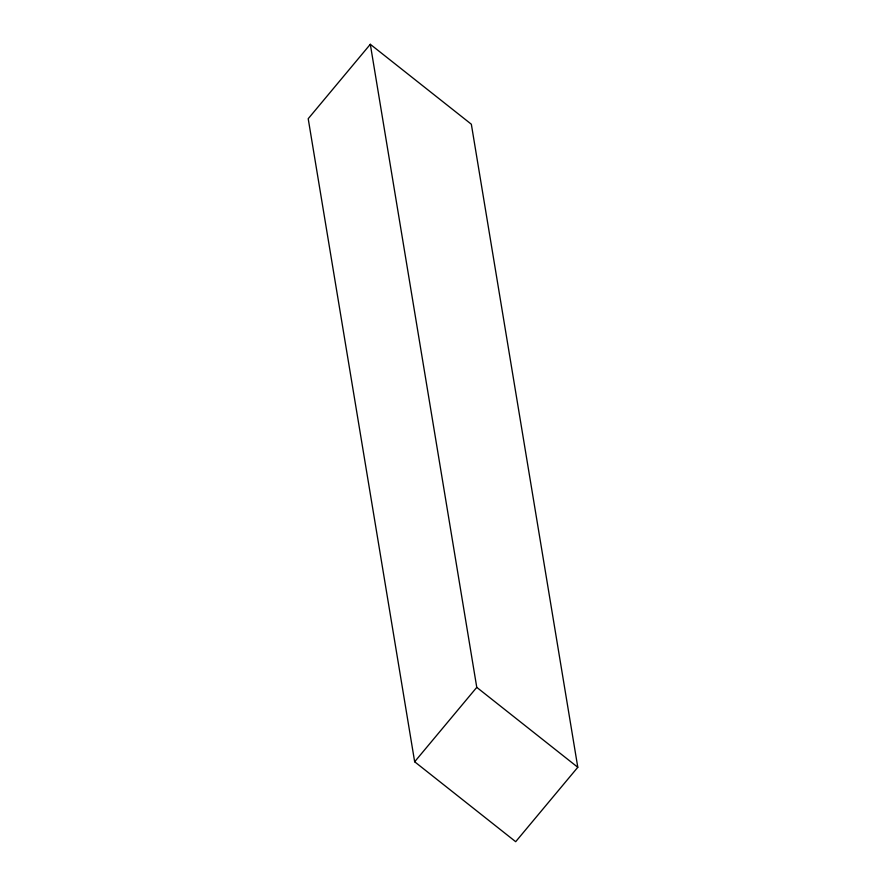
<?xml version="1.0" encoding="UTF-8"?>
<svg xmlns="http://www.w3.org/2000/svg" width="886" height="886" viewBox="0 0 886 886"><rect width="100%" height="100%" fill="white"/><g stroke="black" fill="none" stroke-linecap="round" stroke-linejoin="round"><path stroke-width="1.33" d="M370.315 44.3L308.206 118.713L414.659 761.772L515.685 841.7L577.794 767.287L471.341 124.228L370.315 44.3L476.768 687.359L577.794 767.287M414.659 761.772L476.768 687.359"/></g></svg>
